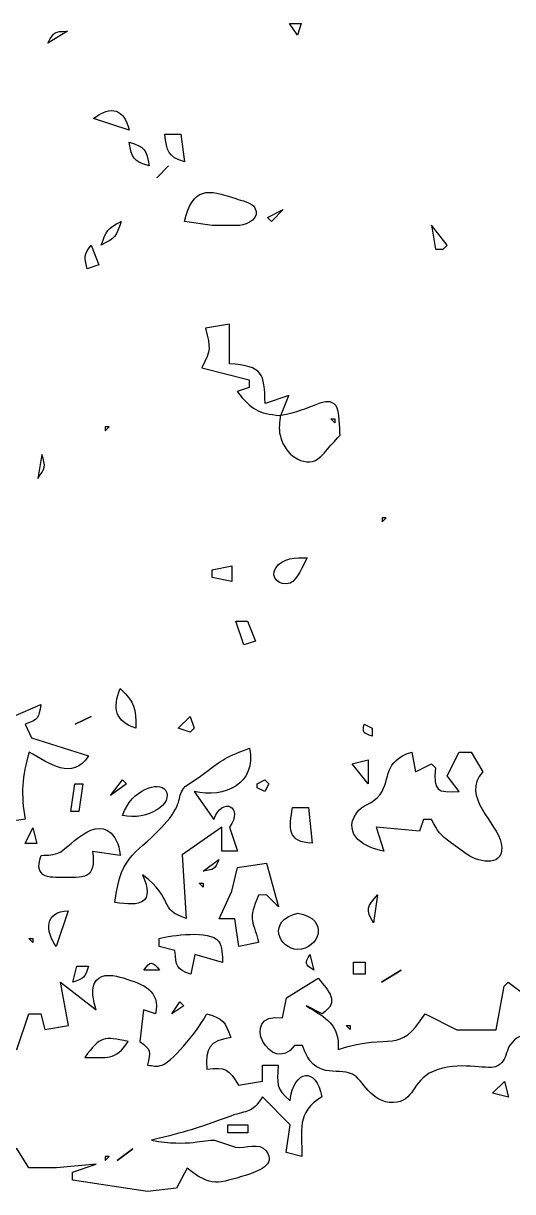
# Model space of a CAD drawing. Header units: centimetres. Extents: x -10.8 to 7.5, y -7.5 to 7.5.
# Drawn here: x 5.375 to 6.235, y -0.565 to 1.488 of the extents above; entities that cross this region are included whole.
import ezdxf

# ---------------------------------------------------------------- set-up
doc = ezdxf.new("R2010")
doc.units = ezdxf.units.CM
doc.header["$MEASUREMENT"] = 0
doc.layers.add('Layer 1', color=7, linetype='Continuous')

msp = doc.modelspace()

# ---------------------------------------------------------------- linework, layer by layer
at = {"layer": 'Layer 1'}
for points, knots in [([(5.84256, 1.48818), (5.84256, 1.48818), (5.85648, 1.4673), (5.85648, 1.4673), (5.85648, 1.4673), (5.85648, 1.4673), (5.86344, 1.48818), (5.86344, 1.48818), (5.86344, 1.48818), (5.86344, 1.48818), (5.84256, 1.48818), (5.84256, 1.48818)], [0, 0, 0, 0, 0.25, 0.25, 0.25, 0.25, 0.5, 0.5, 0.5, 0.5, 1, 1, 1, 1]), ([(5.41753, 1.45338), (5.41753, 1.45338), (5.45233, 1.47426), (5.45233, 1.47426), (5.45233, 1.47426), (5.4286, 1.47405), (5.4295, 1.47391), (5.41753, 1.45338)], [0, 0, 0, 0, 0.3333333, 0.3333333, 0.3333333, 0.3333333, 1, 1, 1, 1]), ([(5.498, 1.32115), (5.498, 1.32115), (5.56064, 1.30027), (5.56064, 1.30027), (5.56064, 1.30027), (5.55173, 1.33896), (5.52925, 1.34411), (5.498, 1.32115)], [0, 0, 0, 0, 0.3333333, 0.3333333, 0.3333333, 0.3333333, 1, 1, 1, 1]), ([(5.56099, 1.27939), (5.56579, 1.25058), (5.56767, 1.24661), (5.59579, 1.23763), (5.59579, 1.23763), (5.59099, 1.26644), (5.58911, 1.27041), (5.56099, 1.27939)], [0, 0, 0, 0, 0.3333333, 0.3333333, 0.3333333, 0.3333333, 1, 1, 1, 1]), ([(5.62356, 1.29331), (5.62711, 1.26283), (5.62815, 1.25462), (5.65836, 1.24459), (5.65836, 1.24459), (5.65836, 1.24459), (5.6514, 1.29331), (5.6514, 1.29331), (5.6514, 1.29331), (5.6514, 1.29331), (5.62356, 1.29331), (5.62356, 1.29331)], [0, 0, 0, 0, 0.25, 0.25, 0.25, 0.25, 0.5, 0.5, 0.5, 0.5, 1, 1, 1, 1]), ([(5.60919, 1.21683), (5.60919, 1.21683), (5.63007, 1.23771), (5.63007, 1.23771), (5.63007, 1.23771), (5.63007, 1.23771), (5.60919, 1.21683), (5.60919, 1.21683)], [0, 0, 0, 0, 0.3333333, 0.3333333, 0.3333333, 0.3333333, 1, 1, 1, 1]), ([(5.70656, 1.1329), (5.70656, 1.1329), (5.75514, 1.1329), (5.75514, 1.1329), (5.75514, 1.1329), (5.7692, 1.13436), (5.79175, 1.14668), (5.78193, 1.16408), (5.78193, 1.16408), (5.77685, 1.1732), (5.75771, 1.17695), (5.74832, 1.18016), (5.74832, 1.18016), (5.69828, 1.19721), (5.67309, 1.20118), (5.65785, 1.14028), (5.65785, 1.14028), (5.65785, 1.14028), (5.70657, 1.1329), (5.70657, 1.1329), (5.70657, 1.1329), (5.70657, 1.1329), (5.70656, 1.1329), (5.70656, 1.1329)], [0, 0, 0, 0, 0.1428571, 0.1428571, 0.1428571, 0.1428571, 0.2857143, 0.2857143, 0.2857143, 0.2857143, 0.4285714, 0.4285714, 0.4285714, 0.4285714, 0.5714286, 0.5714286, 0.5714286, 0.5714286, 0.7142857, 0.7142857, 0.7142857, 0.7142857, 1, 1, 1, 1]), ([(5.80396, 1.14724), (5.80396, 1.14724), (5.81092, 1.14028), (5.81092, 1.14028), (5.81092, 1.14028), (5.81092, 1.14028), (5.8318, 1.16116), (5.8318, 1.16116), (5.8318, 1.16116), (5.8318, 1.16116), (5.80396, 1.14724), (5.80396, 1.14724)], [0, 0, 0, 0, 0.25, 0.25, 0.25, 0.25, 0.5, 0.5, 0.5, 0.5, 1, 1, 1, 1]), ([(5.51168, 1.09852), (5.53673, 1.11139), (5.53833, 1.11334), (5.54648, 1.14028), (5.54648, 1.14028), (5.52205, 1.12727), (5.52087, 1.12455), (5.51168, 1.09852)], [0, 0, 0, 0, 0.3333333, 0.3333333, 0.3333333, 0.3333333, 1, 1, 1, 1]), ([(6.12006, 1.09856), (6.12006, 1.09856), (6.1131, 1.0916), (6.1131, 1.0916), (6.1131, 1.0916), (6.1131, 1.0916), (6.09918, 1.0916), (6.09918, 1.0916), (6.09918, 1.0916), (6.09918, 1.0916), (6.09222, 1.13336), (6.09222, 1.13336), (6.09222, 1.13336), (6.09222, 1.13336), (6.12006, 1.09856), (6.12006, 1.09856)], [0, 0, 0, 0, 0.2, 0.2, 0.2, 0.2, 0.4, 0.4, 0.4, 0.4, 0.6, 0.6, 0.6, 0.6, 1, 1, 1, 1]), ([(5.48682, 1.0568), (5.48682, 1.0568), (5.5077, 1.06376), (5.5077, 1.06376), (5.5077, 1.06376), (5.5077, 1.06376), (5.49378, 1.09856), (5.49378, 1.09856), (5.49378, 1.09856), (5.48042, 1.07942), (5.48195, 1.07949), (5.48682, 1.0568)], [0, 0, 0, 0, 0.25, 0.25, 0.25, 0.25, 0.5, 0.5, 0.5, 0.5, 1, 1, 1, 1]), ([(5.73701, 0.95937), (5.73701, 0.95937), (5.73701, 0.88978), (5.73701, 0.88978), (5.73701, 0.88978), (5.79609, 0.8863), (5.79874, 0.87287), (5.79964, 0.82019), (5.79964, 0.82019), (5.79964, 0.82019), (5.8414, 0.83411), (5.8414, 0.83411), (5.8414, 0.83411), (5.8414, 0.83411), (5.82748, 0.79931), (5.82748, 0.79931), (5.82748, 0.79931), (5.88197, 0.80717), (5.90821, 0.8371), (5.92449, 0.81594), (5.92449, 0.81594), (5.93075, 0.8078), (5.93048, 0.77655), (5.93187, 0.76451), (5.93187, 0.76451), (5.92018, 0.75351), (5.8986, 0.72421), (5.88823, 0.72011), (5.88823, 0.72011), (5.85984, 0.70884), (5.83047, 0.73827), (5.82636, 0.76451), (5.82636, 0.76451), (5.82302, 0.77606), (5.8258, 0.78789), (5.82636, 0.79931), (5.82636, 0.79931), (5.78746, 0.80216), (5.77583, 0.80954), (5.75092, 0.84107), (5.75092, 0.84107), (5.75092, 0.84107), (5.7718, 0.84803), (5.7718, 0.84803), (5.7718, 0.84803), (5.7718, 0.84803), (5.7718, 0.86195), (5.7718, 0.86195), (5.7718, 0.86195), (5.7718, 0.86195), (5.68829, 0.88283), (5.68829, 0.88283), (5.68829, 0.88283), (5.7052, 0.91679), (5.70346, 0.9161), (5.69525, 0.95242), (5.69525, 0.95242), (5.69525, 0.95242), (5.73701, 0.95938), (5.73701, 0.95938), (5.73701, 0.95938), (5.73701, 0.95938), (5.73701, 0.95937), (5.73701, 0.95937)], [0, 0, 0, 0, 0.0588235, 0.0588235, 0.0588235, 0.0588235, 0.1176471, 0.1176471, 0.1176471, 0.1176471, 0.1764706, 0.1764706, 0.1764706, 0.1764706, 0.2352941, 0.2352941, 0.2352941, 0.2352941, 0.2941176, 0.2941176, 0.2941176, 0.2941176, 0.3529412, 0.3529412, 0.3529412, 0.3529412, 0.4117647, 0.4117647, 0.4117647, 0.4117647, 0.4705882, 0.4705882, 0.4705882, 0.4705882, 0.5294118, 0.5294118, 0.5294118, 0.5294118, 0.5882353, 0.5882353, 0.5882353, 0.5882353, 0.6470588, 0.6470588, 0.6470588, 0.6470588, 0.7058824, 0.7058824, 0.7058824, 0.7058824, 0.7647059, 0.7647059, 0.7647059, 0.7647059, 0.8235294, 0.8235294, 0.8235294, 0.8235294, 0.8823529, 0.8823529, 0.8823529, 0.8823529, 1, 1, 1, 1]), ([(5.9153, 0.79302), (5.9153, 0.79302), (5.92226, 0.78606), (5.92226, 0.78606), (5.92226, 0.78606), (5.92226, 0.78606), (5.92226, 0.79302), (5.92226, 0.79302), (5.92226, 0.79302), (5.92226, 0.79302), (5.9153, 0.79302), (5.9153, 0.79302)], [0, 0, 0, 0, 0.25, 0.25, 0.25, 0.25, 0.5, 0.5, 0.5, 0.5, 1, 1, 1, 1]), ([(5.52551, 0.7791), (5.52551, 0.7791), (5.51855, 0.77214), (5.51855, 0.77214), (5.51855, 0.77214), (5.51855, 0.77214), (5.51855, 0.7791), (5.51855, 0.7791), (5.51855, 0.7791), (5.51855, 0.7791), (5.52551, 0.7791), (5.52551, 0.7791)], [0, 0, 0, 0, 0.25, 0.25, 0.25, 0.25, 0.5, 0.5, 0.5, 0.5, 1, 1, 1, 1]), ([(5.40013, 0.68862), (5.40013, 0.68862), (5.40709, 0.73038), (5.40709, 0.73038), (5.40709, 0.73038), (5.41461, 0.70929), (5.41321, 0.70644), (5.40013, 0.68862)], [0, 0, 0, 0, 0.3333333, 0.3333333, 0.3333333, 0.3333333, 1, 1, 1, 1]), ([(6.01261, 0.61903), (6.01261, 0.61903), (6.00565, 0.61207), (6.00565, 0.61207), (6.00565, 0.61207), (6.00565, 0.61207), (6.00565, 0.61903), (6.00565, 0.61903), (6.00565, 0.61903), (6.00565, 0.61903), (6.01261, 0.61903), (6.01261, 0.61903)], [0, 0, 0, 0, 0.25, 0.25, 0.25, 0.25, 0.5, 0.5, 0.5, 0.5, 1, 1, 1, 1]), ([(5.70644, 0.52802), (5.70644, 0.52802), (5.70644, 0.5141), (5.70644, 0.5141), (5.70644, 0.5141), (5.70644, 0.5141), (5.74124, 0.50714), (5.74124, 0.50714), (5.74124, 0.50714), (5.74124, 0.50714), (5.74124, 0.53498), (5.74124, 0.53498), (5.74124, 0.53498), (5.74124, 0.53498), (5.70644, 0.52802), (5.70644, 0.52802)], [0, 0, 0, 0, 0.2, 0.2, 0.2, 0.2, 0.4, 0.4, 0.4, 0.4, 0.6, 0.6, 0.6, 0.6, 1, 1, 1, 1]), ([(5.81841, 0.53129), (5.80769, 0.51438), (5.82572, 0.49789), (5.84367, 0.50471), (5.84367, 0.50471), (5.85668, 0.50972), (5.86622, 0.53624), (5.87353, 0.5489), (5.87353, 0.5489), (5.85564, 0.55008), (5.82948, 0.54883), (5.81841, 0.53129)], [0, 0, 0, 0, 0.25, 0.25, 0.25, 0.25, 0.5, 0.5, 0.5, 0.5, 1, 1, 1, 1]), ([(5.74822, 0.43755), (5.74822, 0.43755), (5.76214, 0.39579), (5.76214, 0.39579), (5.76214, 0.39579), (5.76214, 0.39579), (5.78302, 0.40275), (5.78302, 0.40275), (5.78302, 0.40275), (5.78302, 0.40275), (5.7691, 0.43755), (5.7691, 0.43755), (5.7691, 0.43755), (5.7691, 0.43755), (5.74822, 0.43755), (5.74822, 0.43755)], [0, 0, 0, 0, 0.2, 0.2, 0.2, 0.2, 0.4, 0.4, 0.4, 0.4, 0.6, 0.6, 0.6, 0.6, 1, 1, 1, 1]), ([(5.14817, 0.36084), (5.13933, 0.34198), (5.10704, 0.3021), (5.11156, 0.28644), (5.11156, 0.28644), (5.11664, 0.26911), (5.1387, 0.27238), (5.1522, 0.27071), (5.1522, 0.27071), (5.1522, 0.27071), (5.18943, 0.26312), (5.18943, 0.26312), (5.18943, 0.26312), (5.23, 0.25908), (5.2355, 0.26382), (5.22471, 0.21468), (5.22471, 0.21468), (5.29577, 0.17097), (5.2586, 0.14237), (5.28039, 0.08245), (5.28039, 0.08245), (5.28039, 0.08245), (5.30823, 0.10333), (5.30823, 0.10333), (5.30823, 0.10333), (5.33732, 0.09108), (5.3456, 0.0837), (5.37782, 0.08941), (5.37782, 0.08941), (5.37023, 0.13235), (5.37232, 0.16569), (5.38478, 0.20772), (5.38478, 0.20772), (5.42097, 0.18733), (5.46078, 0.15692), (5.48917, 0.20076), (5.48917, 0.20076), (5.48917, 0.20076), (5.38888, 0.23277), (5.38888, 0.23277), (5.38888, 0.23277), (5.38888, 0.23277), (5.37781, 0.25643), (5.37781, 0.25643), (5.37781, 0.25643), (5.40161, 0.26478), (5.40133, 0.26659), (5.40565, 0.29123), (5.40565, 0.29123), (5.40565, 0.29123), (5.35694, 0.27035), (5.35694, 0.27035), (5.35694, 0.27035), (5.34246, 0.30452), (5.33509, 0.30257), (5.30126, 0.31211), (5.30126, 0.31211), (5.30126, 0.31211), (5.30822, 0.33995), (5.30822, 0.33995), (5.30822, 0.33995), (5.27746, 0.34642), (5.27196, 0.34315), (5.26646, 0.31211), (5.26646, 0.31211), (5.26646, 0.31211), (5.23864, 0.31212), (5.23864, 0.31212), (5.23864, 0.31212), (5.22632, 0.37608), (5.1989, 0.35409), (5.14817, 0.36084)], [0, 0, 0, 0, 0.0526316, 0.0526316, 0.0526316, 0.0526316, 0.1052632, 0.1052632, 0.1052632, 0.1052632, 0.1578947, 0.1578947, 0.1578947, 0.1578947, 0.2105263, 0.2105263, 0.2105263, 0.2105263, 0.2631579, 0.2631579, 0.2631579, 0.2631579, 0.3157895, 0.3157895, 0.3157895, 0.3157895, 0.3684211, 0.3684211, 0.3684211, 0.3684211, 0.4210526, 0.4210526, 0.4210526, 0.4210526, 0.4736842, 0.4736842, 0.4736842, 0.4736842, 0.5263158, 0.5263158, 0.5263158, 0.5263158, 0.5789474, 0.5789474, 0.5789474, 0.5789474, 0.6315789, 0.6315789, 0.6315789, 0.6315789, 0.6842105, 0.6842105, 0.6842105, 0.6842105, 0.7368421, 0.7368421, 0.7368421, 0.7368421, 0.7894737, 0.7894737, 0.7894737, 0.7894737, 0.8421053, 0.8421053, 0.8421053, 0.8421053, 0.8947368, 0.8947368, 0.8947368, 0.8947368, 1, 1, 1, 1]), ([(5.57262, 0.24948), (5.57172, 0.28504), (5.57199, 0.2943), (5.54478, 0.31907), (5.54478, 0.31907), (5.53128, 0.28497), (5.53587, 0.26124), (5.57262, 0.24948)], [0, 0, 0, 0, 0.3333333, 0.3333333, 0.3333333, 0.3333333, 1, 1, 1, 1]), ([(5.46605, 0.25639), (5.46605, 0.25639), (5.49389, 0.27031), (5.49389, 0.27031), (5.49389, 0.27031), (5.49389, 0.27031), (5.46605, 0.25639), (5.46605, 0.25639)], [0, 0, 0, 0, 0.3333333, 0.3333333, 0.3333333, 0.3333333, 1, 1, 1, 1]), ([(5.64699, 0.24943), (5.64699, 0.24943), (5.66787, 0.24247), (5.66787, 0.24247), (5.66787, 0.24247), (5.66787, 0.24247), (5.67483, 0.24943), (5.67483, 0.24943), (5.67483, 0.24943), (5.67483, 0.24943), (5.66787, 0.27031), (5.66787, 0.27031), (5.66787, 0.27031), (5.66787, 0.27031), (5.64699, 0.24943), (5.64699, 0.24943)], [0, 0, 0, 0, 0.2, 0.2, 0.2, 0.2, 0.4, 0.4, 0.4, 0.4, 0.6, 0.6, 0.6, 0.6, 1, 1, 1, 1]), ([(5.988, 0.23552), (5.988, 0.23552), (5.988, 0.24944), (5.988, 0.24944), (5.988, 0.24944), (5.988, 0.24944), (5.97408, 0.2564), (5.97408, 0.2564), (5.97408, 0.2564), (5.97046, 0.24018), (5.97324, 0.2413), (5.988, 0.23552)], [0, 0, 0, 0, 0.25, 0.25, 0.25, 0.25, 0.5, 0.5, 0.5, 0.5, 1, 1, 1, 1]), ([(5.68624, 0.16523), (5.68624, 0.16523), (5.6591, 0.147), (5.6591, 0.147), (5.6591, 0.147), (5.64309, 0.12932), (5.6568, 0.12028), (5.62688, 0.08541), (5.62688, 0.08541), (5.57468, 0.02451), (5.54733, 0.0353), (5.53564, -0.05678), (5.53564, -0.05678), (5.57997, -0.0636), (5.60656, -0.05929), (5.58436, -0.00806), (5.58436, -0.00806), (5.64205, -0.0519), (5.61067, -0.06861), (5.66091, -0.08461), (5.66091, -0.08461), (5.66091, -0.08461), (5.65395, 0.02674), (5.65395, 0.02674), (5.65395, 0.02674), (5.65395, 0.02674), (5.72354, 0.07546), (5.72354, 0.07546), (5.72354, 0.07546), (5.72354, 0.07546), (5.72354, 0.0337), (5.72354, 0.0337), (5.72354, 0.0337), (5.72354, 0.0337), (5.75138, 0.03369), (5.75138, 0.03369), (5.75138, 0.03369), (5.75138, 0.03369), (5.73746, 0.07545), (5.73746, 0.07545), (5.73746, 0.07545), (5.763, 0.11199), (5.72438, 0.13008), (5.70962, 0.08937), (5.70962, 0.08937), (5.70962, 0.08937), (5.67482, 0.13809), (5.67482, 0.13809), (5.67482, 0.13809), (5.72876, 0.12619), (5.78541, 0.1518), (5.77225, 0.21464), (5.77225, 0.21464), (5.72103, 0.19453), (5.72715, 0.19495), (5.68623, 0.16523), (5.68623, 0.16523), (5.68623, 0.16523), (5.68624, 0.16523), (5.68624, 0.16523)], [0, 0, 0, 0, 0.0625, 0.0625, 0.0625, 0.0625, 0.125, 0.125, 0.125, 0.125, 0.1875, 0.1875, 0.1875, 0.1875, 0.25, 0.25, 0.25, 0.25, 0.3125, 0.3125, 0.3125, 0.3125, 0.375, 0.375, 0.375, 0.375, 0.4375, 0.4375, 0.4375, 0.4375, 0.5, 0.5, 0.5, 0.5, 0.5625, 0.5625, 0.5625, 0.5625, 0.625, 0.625, 0.625, 0.625, 0.6875, 0.6875, 0.6875, 0.6875, 0.75, 0.75, 0.75, 0.75, 0.8125, 0.8125, 0.8125, 0.8125, 0.875, 0.875, 0.875, 0.875, 1, 1, 1, 1]), ([(6.00202, 0.13322), (5.9897, 0.11561), (5.97063, 0.11603), (5.96026, 0.1003), (5.96026, 0.1003), (5.93486, 0.06181), (5.9771, 0.03815), (6.00884, 0.0337), (6.00884, 0.0337), (6.00884, 0.0337), (5.99492, 0.07546), (5.99492, 0.07546), (5.99492, 0.07546), (5.99492, 0.07546), (6.07147, 0.0685), (6.07147, 0.0685), (6.07147, 0.0685), (6.07147, 0.0685), (6.07843, 0.08938), (6.07843, 0.08938), (6.07843, 0.08938), (6.07843, 0.08938), (6.09235, 0.08937), (6.09235, 0.08937), (6.09235, 0.08937), (6.10369, 0.06661), (6.10696, 0.06341), (6.12729, 0.04761), (6.12729, 0.04761), (6.12729, 0.04761), (6.15499, 0.02764), (6.15499, 0.02764), (6.15499, 0.02764), (6.17872, 0.01268), (6.2225, 0.00502), (6.21505, 0.04713), (6.21505, 0.04713), (6.20872, 0.08283), (6.14232, 0.1303), (6.18283, 0.17289), (6.18283, 0.17289), (6.18283, 0.17289), (6.16195, 0.20769), (6.16195, 0.20769), (6.16195, 0.20769), (6.16195, 0.20769), (6.14107, 0.20768), (6.14107, 0.20768), (6.14107, 0.20768), (6.14107, 0.20768), (6.12019, 0.16592), (6.12019, 0.16592), (6.12019, 0.16592), (6.12019, 0.16592), (6.14107, 0.13808), (6.14107, 0.13808), (6.14107, 0.13808), (6.10161, 0.13606), (6.09528, 0.13947), (6.09931, 0.17984), (6.09931, 0.17984), (6.09931, 0.17984), (6.09235, 0.1868), (6.09235, 0.1868), (6.09235, 0.1868), (6.09235, 0.1868), (6.06451, 0.17288), (6.06451, 0.17288), (6.06451, 0.17288), (6.06451, 0.17288), (6.05755, 0.20768), (6.05755, 0.20768), (6.05755, 0.20768), (6.00605, 0.19105), (6.02213, 0.16196), (6.00201, 0.13321), (6.00201, 0.13321), (6.00201, 0.13321), (6.00202, 0.13322), (6.00202, 0.13322)], [0, 0, 0, 0, 0.047619, 0.047619, 0.047619, 0.047619, 0.0952381, 0.0952381, 0.0952381, 0.0952381, 0.1428571, 0.1428571, 0.1428571, 0.1428571, 0.1904762, 0.1904762, 0.1904762, 0.1904762, 0.2380952, 0.2380952, 0.2380952, 0.2380952, 0.2857143, 0.2857143, 0.2857143, 0.2857143, 0.3333333, 0.3333333, 0.3333333, 0.3333333, 0.3809524, 0.3809524, 0.3809524, 0.3809524, 0.4285714, 0.4285714, 0.4285714, 0.4285714, 0.4761905, 0.4761905, 0.4761905, 0.4761905, 0.5238095, 0.5238095, 0.5238095, 0.5238095, 0.5714286, 0.5714286, 0.5714286, 0.5714286, 0.6190476, 0.6190476, 0.6190476, 0.6190476, 0.6666667, 0.6666667, 0.6666667, 0.6666667, 0.7142857, 0.7142857, 0.7142857, 0.7142857, 0.7619048, 0.7619048, 0.7619048, 0.7619048, 0.8095238, 0.8095238, 0.8095238, 0.8095238, 0.8571429, 0.8571429, 0.8571429, 0.8571429, 0.9047619, 0.9047619, 0.9047619, 0.9047619, 1, 1, 1, 1]), ([(5.95289, 0.1868), (5.95289, 0.1868), (5.98073, 0.152), (5.98073, 0.152), (5.98073, 0.152), (5.98073, 0.152), (5.98073, 0.19376), (5.98073, 0.19376), (5.98073, 0.19376), (5.98073, 0.19376), (5.95289, 0.1868), (5.95289, 0.1868)], [0, 0, 0, 0, 0.25, 0.25, 0.25, 0.25, 0.5, 0.5, 0.5, 0.5, 1, 1, 1, 1]), ([(5.46532, 0.15201), (5.46532, 0.15201), (5.45836, 0.10329), (5.45836, 0.10329), (5.45836, 0.10329), (5.45836, 0.10329), (5.47228, 0.10329), (5.47228, 0.10329), (5.47228, 0.10329), (5.47228, 0.10329), (5.47924, 0.15201), (5.47924, 0.15201), (5.47924, 0.15201), (5.47924, 0.15201), (5.46532, 0.15201), (5.46532, 0.15201)], [0, 0, 0, 0, 0.2, 0.2, 0.2, 0.2, 0.4, 0.4, 0.4, 0.4, 0.6, 0.6, 0.6, 0.6, 1, 1, 1, 1]), ([(5.52809, 0.13113), (5.52809, 0.13113), (5.55593, 0.15201), (5.55593, 0.15201), (5.55593, 0.15201), (5.55593, 0.15201), (5.54897, 0.15897), (5.54897, 0.15897), (5.54897, 0.15897), (5.54897, 0.15897), (5.52809, 0.13113), (5.52809, 0.13113)], [0, 0, 0, 0, 0.25, 0.25, 0.25, 0.25, 0.5, 0.5, 0.5, 0.5, 1, 1, 1, 1]), ([(5.62448, 0.14059), (5.61286, 0.15722), (5.56553, 0.14268), (5.54883, 0.09633), (5.54883, 0.09633), (5.59309, 0.08603), (5.64063, 0.11756), (5.62448, 0.14059)], [0, 0, 0, 0, 0.3333333, 0.3333333, 0.3333333, 0.3333333, 1, 1, 1, 1]), ([(5.78558, 0.15201), (5.78558, 0.15201), (5.78558, 0.14505), (5.78558, 0.14505), (5.78558, 0.14505), (5.78558, 0.14505), (5.7995, 0.13809), (5.7995, 0.13809), (5.7995, 0.13809), (5.7995, 0.13809), (5.80646, 0.15201), (5.80646, 0.15201), (5.80646, 0.15201), (5.80646, 0.15201), (5.7995, 0.15897), (5.7995, 0.15897), (5.7995, 0.15897), (5.7995, 0.15897), (5.78558, 0.15201), (5.78558, 0.15201)], [0, 0, 0, 0, 0.1666667, 0.1666667, 0.1666667, 0.1666667, 0.3333333, 0.3333333, 0.3333333, 0.3333333, 0.5, 0.5, 0.5, 0.5, 0.6666667, 0.6666667, 0.6666667, 0.6666667, 1, 1, 1, 1]), ([(5.54069, 0.04649), (5.51376, 0.11135), (5.45544, 0.0403), (5.44034, 0.03236), (5.44034, 0.03236), (5.42712, 0.02547), (5.4196, 0.02651), (5.40582, 0.02603), (5.40582, 0.02603), (5.40352, 0.01601), (5.39893, 0.00529), (5.40582, -0.00431), (5.40582, -0.00431), (5.41334, -0.01419), (5.42969, -0.01224), (5.44041, -0.01259), (5.44041, -0.01259), (5.48022, -0.0137), (5.50423, -0.01565), (5.49609, 0.03299), (5.49609, 0.03299), (5.49609, 0.03299), (5.5448, 0.02603), (5.5448, 0.02603), (5.5448, 0.02603), (5.54355, 0.03348), (5.5439, 0.0389), (5.54069, 0.04649)], [0, 0, 0, 0, 0.125, 0.125, 0.125, 0.125, 0.25, 0.25, 0.25, 0.25, 0.375, 0.375, 0.375, 0.375, 0.5, 0.5, 0.5, 0.5, 0.625, 0.625, 0.625, 0.625, 0.75, 0.75, 0.75, 0.75, 1, 1, 1, 1]), ([(5.84799, 0.11025), (5.84221, 0.07545), (5.83811, 0.04803), (5.88279, 0.04762), (5.88279, 0.04762), (5.88279, 0.04762), (5.87583, 0.11025), (5.87583, 0.11025), (5.87583, 0.11025), (5.87583, 0.11025), (5.84799, 0.11025), (5.84799, 0.11025)], [0, 0, 0, 0, 0.25, 0.25, 0.25, 0.25, 0.5, 0.5, 0.5, 0.5, 1, 1, 1, 1]), ([(5.37776, 0.04691), (5.37776, 0.04691), (5.39864, 0.04691), (5.39864, 0.04691), (5.39864, 0.04691), (5.39864, 0.04691), (5.39168, 0.07475), (5.39168, 0.07475), (5.39168, 0.07475), (5.39168, 0.07475), (5.37776, 0.04691), (5.37776, 0.04691)], [0, 0, 0, 0, 0.25, 0.25, 0.25, 0.25, 0.5, 0.5, 0.5, 0.5, 1, 1, 1, 1]), ([(5.69089, -0.00181), (5.71086, 0.00202), (5.71086, 0.00021), (5.71873, 0.01907), (5.71873, 0.01907), (5.71873, 0.01907), (5.69089, -0.00181), (5.69089, -0.00181)], [0, 0, 0, 0, 0.3333333, 0.3333333, 0.3333333, 0.3333333, 1, 1, 1, 1]), ([(5.75104, 0.00501), (5.75104, 0.00501), (5.74144, -0.03661), (5.74144, -0.03661), (5.74144, -0.03661), (5.74144, -0.03661), (5.71875, -0.08533), (5.71875, -0.08533), (5.71875, -0.08533), (5.71875, -0.08533), (5.74658, -0.08532), (5.74658, -0.08532), (5.74658, -0.08532), (5.74658, -0.08532), (5.75354, -0.13404), (5.75354, -0.13404), (5.75354, -0.13404), (5.75354, -0.13404), (5.78834, -0.12708), (5.78834, -0.12708), (5.78834, -0.12708), (5.77735, -0.08247), (5.7692, -0.08894), (5.78834, -0.04357), (5.78834, -0.04357), (5.78834, -0.04357), (5.80226, -0.04356), (5.80226, -0.04356), (5.80226, -0.04356), (5.80226, -0.04356), (5.82314, -0.06444), (5.82314, -0.06444), (5.82314, -0.06444), (5.82314, -0.06444), (5.80226, 0.01211), (5.80226, 0.01211), (5.80226, 0.01211), (5.80226, 0.01211), (5.75104, 0.00501), (5.75104, 0.00501)], [0, 0, 0, 0, 0.0909091, 0.0909091, 0.0909091, 0.0909091, 0.1818182, 0.1818182, 0.1818182, 0.1818182, 0.2727273, 0.2727273, 0.2727273, 0.2727273, 0.3636364, 0.3636364, 0.3636364, 0.3636364, 0.4545455, 0.4545455, 0.4545455, 0.4545455, 0.5454545, 0.5454545, 0.5454545, 0.5454545, 0.6363636, 0.6363636, 0.6363636, 0.6363636, 0.7272727, 0.7272727, 0.7272727, 0.7272727, 0.8181818, 0.8181818, 0.8181818, 0.8181818, 1, 1, 1, 1]), ([(5.68393, -0.02269), (5.68393, -0.02269), (5.69089, -0.02965), (5.69089, -0.02965), (5.69089, -0.02965), (5.69089, -0.02965), (5.69089, -0.02269), (5.69089, -0.02269), (5.69089, -0.02269), (5.69089, -0.02269), (5.68393, -0.02269), (5.68393, -0.02269)], [0, 0, 0, 0, 0.25, 0.25, 0.25, 0.25, 0.5, 0.5, 0.5, 0.5, 1, 1, 1, 1]), ([(5.99057, -0.09228), (5.99057, -0.09228), (5.99753, -0.04356), (5.99753, -0.04356), (5.99753, -0.04356), (5.97978, -0.06305), (5.97547, -0.06938), (5.99057, -0.09228)], [0, 0, 0, 0, 0.3333333, 0.3333333, 0.3333333, 0.3333333, 1, 1, 1, 1]), ([(5.43271, -0.1342), (5.43271, -0.1342), (5.45359, -0.07157), (5.45359, -0.07157), (5.45359, -0.07157), (5.41218, -0.07199), (5.41274, -0.10699), (5.43271, -0.1342)], [0, 0, 0, 0, 0.3333333, 0.3333333, 0.3333333, 0.3333333, 1, 1, 1, 1]), ([(5.85722, -0.13914), (5.89438, -0.13914), (5.91533, -0.08541), (5.85722, -0.07553), (5.85722, -0.07553), (5.80231, -0.08785), (5.82382, -0.13914), (5.85722, -0.13914)], [0, 0, 0, 0, 0.3333333, 0.3333333, 0.3333333, 0.3333333, 1, 1, 1, 1]), ([(5.02662, -0.15466), (5.01799, -0.16211), (5.01883, -0.16642), (5.01555, -0.17575), (5.01555, -0.17575), (4.97894, -0.18132), (4.94568, -0.2038), (4.92181, -0.23205), (4.92181, -0.23205), (4.90928, -0.24687), (4.89822, -0.2706), (4.88186, -0.28), (4.88186, -0.28), (4.84323, -0.30227), (4.7799, -0.24298), (4.74865, -0.30192), (4.74865, -0.30192), (4.74865, -0.30192), (4.73717, -0.33581), (4.73717, -0.33581), (4.73717, -0.33581), (4.69945, -0.32788), (4.69576, -0.33247), (4.67453, -0.36365), (4.67453, -0.36365), (4.67453, -0.36365), (4.67453, -0.30102), (4.67453, -0.30102), (4.67453, -0.30102), (4.67453, -0.30102), (4.57014, -0.34278), (4.57014, -0.34278), (4.57014, -0.34278), (4.57014, -0.34278), (4.5771, -0.3915), (4.5771, -0.3915), (4.5771, -0.3915), (4.5771, -0.3915), (4.52142, -0.37062), (4.52142, -0.37062), (4.52142, -0.37062), (4.52991, -0.40291), (4.57793, -0.49324), (4.60674, -0.508), (4.60674, -0.508), (4.64056, -0.52526), (4.68914, -0.49304), (4.70932, -0.46805), (4.70932, -0.46805), (4.75052, -0.50389), (4.82533, -0.48503), (4.87634, -0.48893), (4.87634, -0.48893), (4.87634, -0.48893), (4.8817, -0.44557), (4.8817, -0.44557), (4.8817, -0.44557), (4.8817, -0.44557), (4.92506, -0.43993), (4.92506, -0.43993), (4.92506, -0.43993), (4.92506, -0.43993), (5.02249, -0.44717), (5.02249, -0.44717), (5.02249, -0.44717), (5.0165, -0.49317), (5.04518, -0.48385), (5.07817, -0.4851), (5.07817, -0.4851), (5.07817, -0.4851), (5.11993, -0.48893), (5.11993, -0.48893), (5.11993, -0.48893), (5.11993, -0.48893), (5.09209, -0.44021), (5.09209, -0.44021), (5.09209, -0.44021), (5.09209, -0.44021), (5.04337, -0.45413), (5.04337, -0.45413), (5.04337, -0.45413), (5.06467, -0.41634), (5.07956, -0.43242), (5.11178, -0.41537), (5.11178, -0.41537), (5.13029, -0.40563), (5.15973, -0.37264), (5.1756, -0.3567), (5.1756, -0.3567), (5.1756, -0.3567), (5.18952, -0.49588), (5.18952, -0.49588), (5.18952, -0.49588), (5.20038, -0.49115), (5.2271, -0.47591), (5.23677, -0.47619), (5.23677, -0.47619), (5.2518, -0.47668), (5.2589, -0.49303), (5.27449, -0.50166), (5.27449, -0.50166), (5.30574, -0.51906), (5.33692, -0.50771), (5.3635, -0.48892), (5.3635, -0.48892), (5.3635, -0.48892), (5.38438, -0.5233), (5.38438, -0.5233), (5.38438, -0.5233), (5.38438, -0.5233), (5.43311, -0.5233), (5.43311, -0.5233), (5.43311, -0.5233), (5.43311, -0.5233), (5.5027, -0.51676), (5.5027, -0.51676), (5.5027, -0.51676), (5.5027, -0.51676), (5.46094, -0.53068), (5.46094, -0.53068), (5.46094, -0.53068), (5.46094, -0.53068), (5.46094, -0.5446), (5.46094, -0.5446), (5.46094, -0.5446), (5.46094, -0.5446), (5.59317, -0.56485), (5.59317, -0.56485), (5.59317, -0.56485), (5.59317, -0.56485), (5.64397, -0.55859), (5.64397, -0.55859), (5.64397, -0.55859), (5.64397, -0.55859), (5.66276, -0.52372), (5.66276, -0.52372), (5.66276, -0.52372), (5.70591, -0.55754), (5.7169, -0.55093), (5.76715, -0.53562), (5.76715, -0.53562), (5.78371, -0.53054), (5.82129, -0.51794), (5.80167, -0.49303), (5.80167, -0.49303), (5.789, -0.47688), (5.76611, -0.48976), (5.74746, -0.48642), (5.74746, -0.48642), (5.74746, -0.48642), (5.71085, -0.47459), (5.71085, -0.47459), (5.71085, -0.47459), (5.69248, -0.47229), (5.66652, -0.48656), (5.60013, -0.47459), (5.60013, -0.47459), (5.66478, -0.45789), (5.67487, -0.45615), (5.73931, -0.43207), (5.73931, -0.43207), (5.77063, -0.42038), (5.77508, -0.42943), (5.79498, -0.39846), (5.79498, -0.39846), (5.79498, -0.39846), (5.8437, -0.44718), (5.8437, -0.44718), (5.8437, -0.44718), (5.8437, -0.44718), (5.83674, -0.4959), (5.83674, -0.4959), (5.83674, -0.4959), (5.83674, -0.4959), (5.86458, -0.50286), (5.86458, -0.50286), (5.86458, -0.50286), (5.86423, -0.45825), (5.85498, -0.42533), (5.89938, -0.39847), (5.89938, -0.39847), (5.8904, -0.34481), (5.85038, -0.34927), (5.8437, -0.40543), (5.8437, -0.40543), (5.81781, -0.38198), (5.82129, -0.37606), (5.82282, -0.3428), (5.82282, -0.3428), (5.82282, -0.3428), (5.795, -0.34277), (5.795, -0.34277), (5.795, -0.34277), (5.795, -0.34277), (5.795, -0.37061), (5.795, -0.37061), (5.795, -0.37061), (5.795, -0.37061), (5.75324, -0.37757), (5.75324, -0.37757), (5.75324, -0.37757), (5.73605, -0.34938), (5.73055, -0.34549), (5.69757, -0.34973), (5.69757, -0.34973), (5.69465, -0.31208), (5.70154, -0.30039), (5.73933, -0.29405), (5.73933, -0.29405), (5.72938, -0.26579), (5.72638, -0.26127), (5.69757, -0.25229), (5.69757, -0.25229), (5.68685, -0.27359), (5.64078, -0.33386), (5.619, -0.34235), (5.619, -0.34235), (5.60807, -0.34604), (5.60355, -0.34374), (5.59318, -0.34235), (5.59318, -0.34235), (5.59826, -0.31876), (5.60014, -0.31521), (5.57926, -0.30101), (5.57926, -0.30101), (5.57926, -0.30101), (5.58622, -0.24533), (5.58622, -0.24533), (5.58622, -0.24533), (5.58622, -0.24533), (5.6071, -0.25229), (5.6071, -0.25229), (5.6071, -0.25229), (5.61573, -0.21137), (5.58615, -0.20044), (5.55024, -0.18931), (5.55024, -0.18931), (5.53604, -0.18493), (5.51363, -0.18033), (5.50278, -0.19383), (5.50278, -0.19383), (5.49158, -0.20803), (5.4984, -0.23002), (5.50278, -0.24533), (5.50278, -0.24533), (5.50278, -0.24533), (5.44008, -0.19661), (5.44008, -0.19661), (5.44008, -0.19661), (5.44008, -0.19661), (5.454, -0.27316), (5.454, -0.27316), (5.454, -0.27316), (5.454, -0.27316), (5.41224, -0.28012), (5.41224, -0.28012), (5.41224, -0.28012), (5.41224, -0.28012), (5.40528, -0.25228), (5.40528, -0.25228), (5.40528, -0.25228), (5.40528, -0.25228), (5.38439, -0.2523), (5.38439, -0.2523), (5.38439, -0.2523), (5.38439, -0.2523), (5.36351, -0.31493), (5.36351, -0.31493), (5.36351, -0.31493), (5.31104, -0.29941), (5.30742, -0.27672), (5.27304, -0.23838), (5.27304, -0.23838), (5.29622, -0.22864), (5.33073, -0.20101), (5.28654, -0.18758), (5.28654, -0.18758), (5.27074, -0.18278), (5.25279, -0.1912), (5.23824, -0.19663), (5.23824, -0.19663), (5.22676, -0.15773), (5.16885, -0.08291), (5.16169, -0.16879), (5.16169, -0.16879), (5.14248, -0.1493), (5.14304, -0.14708), (5.14081, -0.12007), (5.14081, -0.12007), (5.11694, -0.12167), (5.04387, -0.1397), (5.02661, -0.15466), (5.02661, -0.15466), (5.02661, -0.15466), (5.02662, -0.15466), (5.02662, -0.15466)], [0, 0, 0, 0, 0.0133333, 0.0133333, 0.0133333, 0.0133333, 0.0266667, 0.0266667, 0.0266667, 0.0266667, 0.04, 0.04, 0.04, 0.04, 0.0533333, 0.0533333, 0.0533333, 0.0533333, 0.0666667, 0.0666667, 0.0666667, 0.0666667, 0.08, 0.08, 0.08, 0.08, 0.0933333, 0.0933333, 0.0933333, 0.0933333, 0.1066667, 0.1066667, 0.1066667, 0.1066667, 0.12, 0.12, 0.12, 0.12, 0.1333333, 0.1333333, 0.1333333, 0.1333333, 0.1466667, 0.1466667, 0.1466667, 0.1466667, 0.16, 0.16, 0.16, 0.16, 0.1733333, 0.1733333, 0.1733333, 0.1733333, 0.1866667, 0.1866667, 0.1866667, 0.1866667, 0.2, 0.2, 0.2, 0.2, 0.2133333, 0.2133333, 0.2133333, 0.2133333, 0.2266667, 0.2266667, 0.2266667, 0.2266667, 0.24, 0.24, 0.24, 0.24, 0.2533333, 0.2533333, 0.2533333, 0.2533333, 0.2666667, 0.2666667, 0.2666667, 0.2666667, 0.28, 0.28, 0.28, 0.28, 0.2933333, 0.2933333, 0.2933333, 0.2933333, 0.3066667, 0.3066667, 0.3066667, 0.3066667, 0.32, 0.32, 0.32, 0.32, 0.3333333, 0.3333333, 0.3333333, 0.3333333, 0.3466667, 0.3466667, 0.3466667, 0.3466667, 0.36, 0.36, 0.36, 0.36, 0.3733333, 0.3733333, 0.3733333, 0.3733333, 0.3866667, 0.3866667, 0.3866667, 0.3866667, 0.4, 0.4, 0.4, 0.4, 0.4133333, 0.4133333, 0.4133333, 0.4133333, 0.4266667, 0.4266667, 0.4266667, 0.4266667, 0.44, 0.44, 0.44, 0.44, 0.4533333, 0.4533333, 0.4533333, 0.4533333, 0.4666667, 0.4666667, 0.4666667, 0.4666667, 0.48, 0.48, 0.48, 0.48, 0.4933333, 0.4933333, 0.4933333, 0.4933333, 0.5066667, 0.5066667, 0.5066667, 0.5066667, 0.52, 0.52, 0.52, 0.52, 0.5333333, 0.5333333, 0.5333333, 0.5333333, 0.5466667, 0.5466667, 0.5466667, 0.5466667, 0.56, 0.56, 0.56, 0.56, 0.5733333, 0.5733333, 0.5733333, 0.5733333, 0.5866667, 0.5866667, 0.5866667, 0.5866667, 0.6, 0.6, 0.6, 0.6, 0.6133333, 0.6133333, 0.6133333, 0.6133333, 0.6266667, 0.6266667, 0.6266667, 0.6266667, 0.64, 0.64, 0.64, 0.64, 0.6533333, 0.6533333, 0.6533333, 0.6533333, 0.6666667, 0.6666667, 0.6666667, 0.6666667, 0.68, 0.68, 0.68, 0.68, 0.6933333, 0.6933333, 0.6933333, 0.6933333, 0.7066667, 0.7066667, 0.7066667, 0.7066667, 0.72, 0.72, 0.72, 0.72, 0.7333333, 0.7333333, 0.7333333, 0.7333333, 0.7466667, 0.7466667, 0.7466667, 0.7466667, 0.76, 0.76, 0.76, 0.76, 0.7733333, 0.7733333, 0.7733333, 0.7733333, 0.7866667, 0.7866667, 0.7866667, 0.7866667, 0.8, 0.8, 0.8, 0.8, 0.8133333, 0.8133333, 0.8133333, 0.8133333, 0.8266667, 0.8266667, 0.8266667, 0.8266667, 0.84, 0.84, 0.84, 0.84, 0.8533333, 0.8533333, 0.8533333, 0.8533333, 0.8666667, 0.8666667, 0.8666667, 0.8666667, 0.88, 0.88, 0.88, 0.88, 0.8933333, 0.8933333, 0.8933333, 0.8933333, 0.9066667, 0.9066667, 0.9066667, 0.9066667, 0.92, 0.92, 0.92, 0.92, 0.9333333, 0.9333333, 0.9333333, 0.9333333, 0.9466667, 0.9466667, 0.9466667, 0.9466667, 0.96, 0.96, 0.96, 0.96, 0.9733333, 0.9733333, 0.9733333, 0.9733333, 1, 1, 1, 1]), ([(5.3844, -0.12007), (5.3844, -0.12007), (5.39136, -0.12703), (5.39136, -0.12703), (5.39136, -0.12703), (5.39136, -0.12703), (5.39136, -0.12007), (5.39136, -0.12007), (5.39136, -0.12007), (5.39136, -0.12007), (5.3844, -0.12007), (5.3844, -0.12007)], [0, 0, 0, 0, 0.25, 0.25, 0.25, 0.25, 0.5, 0.5, 0.5, 0.5, 1, 1, 1, 1]), ([(5.71771, -0.12446), (5.70212, -0.10477), (5.6351, -0.11416), (5.61346, -0.12028), (5.61346, -0.12028), (5.61346, -0.12028), (5.61346, -0.1342), (5.61346, -0.1342), (5.61346, -0.1342), (5.61346, -0.1342), (5.6413, -0.14116), (5.6413, -0.14116), (5.6413, -0.14116), (5.6436, -0.16837), (5.64249, -0.17359), (5.66914, -0.18292), (5.66914, -0.18292), (5.66914, -0.18292), (5.6761, -0.14812), (5.6761, -0.14812), (5.6761, -0.14812), (5.6761, -0.14812), (5.72482, -0.16204), (5.72482, -0.16204), (5.72482, -0.16204), (5.7244, -0.15028), (5.72545, -0.1342), (5.71772, -0.12446), (5.71772, -0.12446), (5.71772, -0.12446), (5.71771, -0.12446), (5.71771, -0.12446)], [0, 0, 0, 0, 0.1111111, 0.1111111, 0.1111111, 0.1111111, 0.2222222, 0.2222222, 0.2222222, 0.2222222, 0.3333333, 0.3333333, 0.3333333, 0.3333333, 0.4444444, 0.4444444, 0.4444444, 0.4444444, 0.5555556, 0.5555556, 0.5555556, 0.5555556, 0.6666667, 0.6666667, 0.6666667, 0.6666667, 0.7777778, 0.7777778, 0.7777778, 0.7777778, 1, 1, 1, 1]), ([(5.58634, -0.17575), (5.58634, -0.17575), (5.61418, -0.17575), (5.61418, -0.17575), (5.61418, -0.17575), (5.60207, -0.15953), (5.59845, -0.15926), (5.58634, -0.17575)], [0, 0, 0, 0, 0.3333333, 0.3333333, 0.3333333, 0.3333333, 1, 1, 1, 1]), ([(5.88548, -0.17575), (5.88548, -0.17575), (5.87852, -0.14791), (5.87852, -0.14791), (5.87852, -0.14791), (5.86885, -0.16475), (5.86975, -0.16468), (5.88548, -0.17575)], [0, 0, 0, 0, 0.3333333, 0.3333333, 0.3333333, 0.3333333, 1, 1, 1, 1]), ([(5.95514, -0.16183), (5.95514, -0.16183), (5.95514, -0.18271), (5.95514, -0.18271), (5.95514, -0.18271), (5.95514, -0.18271), (5.97602, -0.18271), (5.97602, -0.18271), (5.97602, -0.18271), (5.97602, -0.18271), (5.97602, -0.16183), (5.97602, -0.16183), (5.97602, -0.16183), (5.97602, -0.16183), (5.95514, -0.16183), (5.95514, -0.16183)], [0, 0, 0, 0, 0.2, 0.2, 0.2, 0.2, 0.4, 0.4, 0.4, 0.4, 0.6, 0.6, 0.6, 0.6, 1, 1, 1, 1]), ([(5.46851, -0.16879), (5.46851, -0.16879), (5.46155, -0.19663), (5.46155, -0.19663), (5.46155, -0.19663), (5.48292, -0.18918), (5.48194, -0.19016), (5.48939, -0.16879), (5.48939, -0.16879), (5.48939, -0.16879), (5.46851, -0.16879), (5.46851, -0.16879)], [0, 0, 0, 0, 0.25, 0.25, 0.25, 0.25, 0.5, 0.5, 0.5, 0.5, 1, 1, 1, 1]), ([(6.00442, -0.19663), (6.00442, -0.19663), (6.03922, -0.17575), (6.03922, -0.17575), (6.03922, -0.17575), (6.03922, -0.17575), (6.00442, -0.19663), (6.00442, -0.19663)], [0, 0, 0, 0, 0.3333333, 0.3333333, 0.3333333, 0.3333333, 1, 1, 1, 1]), ([(5.83752, -0.22446), (5.83752, -0.22446), (5.83056, -0.25926), (5.83056, -0.25926), (5.83056, -0.25926), (5.74927, -0.24896), (5.81205, -0.36428), (5.85144, -0.30798), (5.85144, -0.30798), (5.85144, -0.30798), (5.86536, -0.30798), (5.86536, -0.30798), (5.86536, -0.30798), (5.88763, -0.37117), (5.92403, -0.3448), (5.95375, -0.35871), (5.95375, -0.35871), (5.97157, -0.36699), (5.98535, -0.40958), (6.02529, -0.4084), (6.02529, -0.4084), (6.06294, -0.40736), (6.0571, -0.36998), (6.09516, -0.35363), (6.09516, -0.35363), (6.14005, -0.33435), (6.18918, -0.35106), (6.20477, -0.34528), (6.20477, -0.34528), (6.23177, -0.33526), (6.21528, -0.30853), (6.24896, -0.29148), (6.24896, -0.29148), (6.27944, -0.27603), (6.29009, -0.29496), (6.31076, -0.25926), (6.31076, -0.25926), (6.31076, -0.25926), (6.22725, -0.19663), (6.22725, -0.19663), (6.22725, -0.19663), (6.22725, -0.19663), (6.22029, -0.20359), (6.22029, -0.20359), (6.22029, -0.20359), (6.22029, -0.20359), (6.20637, -0.28063), (6.20637, -0.28063), (6.20637, -0.28063), (6.20637, -0.28063), (6.13706, -0.28063), (6.13706, -0.28063), (6.13706, -0.28063), (6.13706, -0.28063), (6.08111, -0.25231), (6.08111, -0.25231), (6.08111, -0.25231), (6.0333, -0.32685), (6.02529, -0.28342), (5.92801, -0.31494), (5.92801, -0.31494), (5.93156, -0.27096), (5.90637, -0.25968), (5.87234, -0.23839), (5.87234, -0.23839), (5.87234, -0.23839), (5.90018, -0.25231), (5.90018, -0.25231), (5.90018, -0.25231), (5.93212, -0.2306), (5.91152, -0.21334), (5.89322, -0.18968), (5.89322, -0.18968), (5.89322, -0.18968), (5.83754, -0.22448), (5.83754, -0.22448), (5.83754, -0.22448), (5.83754, -0.22448), (5.83752, -0.22446), (5.83752, -0.22446)], [0, 0, 0, 0, 0.047619, 0.047619, 0.047619, 0.047619, 0.0952381, 0.0952381, 0.0952381, 0.0952381, 0.1428571, 0.1428571, 0.1428571, 0.1428571, 0.1904762, 0.1904762, 0.1904762, 0.1904762, 0.2380952, 0.2380952, 0.2380952, 0.2380952, 0.2857143, 0.2857143, 0.2857143, 0.2857143, 0.3333333, 0.3333333, 0.3333333, 0.3333333, 0.3809524, 0.3809524, 0.3809524, 0.3809524, 0.4285714, 0.4285714, 0.4285714, 0.4285714, 0.4761905, 0.4761905, 0.4761905, 0.4761905, 0.5238095, 0.5238095, 0.5238095, 0.5238095, 0.5714286, 0.5714286, 0.5714286, 0.5714286, 0.6190476, 0.6190476, 0.6190476, 0.6190476, 0.6666667, 0.6666667, 0.6666667, 0.6666667, 0.7142857, 0.7142857, 0.7142857, 0.7142857, 0.7619048, 0.7619048, 0.7619048, 0.7619048, 0.8095238, 0.8095238, 0.8095238, 0.8095238, 0.8571429, 0.8571429, 0.8571429, 0.8571429, 0.9047619, 0.9047619, 0.9047619, 0.9047619, 1, 1, 1, 1]), ([(5.63594, -0.2523), (5.63594, -0.2523), (5.65682, -0.23838), (5.65682, -0.23838), (5.65682, -0.23838), (5.65682, -0.23838), (5.64986, -0.23142), (5.64986, -0.23142), (5.64986, -0.23142), (5.64986, -0.23142), (5.63594, -0.2523), (5.63594, -0.2523)], [0, 0, 0, 0, 0.25, 0.25, 0.25, 0.25, 0.5, 0.5, 0.5, 0.5, 1, 1, 1, 1]), ([(5.94212, -0.27318), (5.94212, -0.27318), (5.94908, -0.28014), (5.94908, -0.28014), (5.94908, -0.28014), (5.94908, -0.28014), (5.94908, -0.27318), (5.94908, -0.27318), (5.94908, -0.27318), (5.94908, -0.27318), (5.94212, -0.27318), (5.94212, -0.27318)], [0, 0, 0, 0, 0.25, 0.25, 0.25, 0.25, 0.5, 0.5, 0.5, 0.5, 1, 1, 1, 1]), ([(5.55916, -0.30102), (5.53703, -0.33554), (5.52074, -0.32886), (5.48261, -0.32886), (5.48261, -0.32886), (5.51024, -0.29197), (5.51581, -0.29128), (5.55916, -0.30102)], [0, 0, 0, 0, 0.3333333, 0.3333333, 0.3333333, 0.3333333, 1, 1, 1, 1]), ([(6.19984, -0.39205), (6.19984, -0.39205), (6.22768, -0.39901), (6.22768, -0.39901), (6.22768, -0.39901), (6.22768, -0.39901), (6.22072, -0.37117), (6.22072, -0.37117), (6.22072, -0.37117), (6.22072, -0.37117), (6.19984, -0.39205), (6.19984, -0.39205)], [0, 0, 0, 0, 0.25, 0.25, 0.25, 0.25, 0.5, 0.5, 0.5, 0.5, 1, 1, 1, 1]), ([(5.73442, -0.44768), (5.73442, -0.44768), (5.73442, -0.4616), (5.73442, -0.4616), (5.73442, -0.4616), (5.73442, -0.4616), (5.76921, -0.4616), (5.76921, -0.4616), (5.76921, -0.4616), (5.76921, -0.4616), (5.76921, -0.44768), (5.76921, -0.44768), (5.76921, -0.44768), (5.76921, -0.44768), (5.73442, -0.44768), (5.73442, -0.44768)], [0, 0, 0, 0, 0.2, 0.2, 0.2, 0.2, 0.4, 0.4, 0.4, 0.4, 0.6, 0.6, 0.6, 0.6, 1, 1, 1, 1]), ([(5.56743, -0.48943), (5.56743, -0.48943), (5.53959, -0.51031), (5.53959, -0.51031), (5.53959, -0.51031), (5.53959, -0.51031), (5.56743, -0.48943), (5.56743, -0.48943)], [0, 0, 0, 0, 0.3333333, 0.3333333, 0.3333333, 0.3333333, 1, 1, 1, 1]), ([(5.52568, -0.50335), (5.52568, -0.50335), (5.51872, -0.51031), (5.51872, -0.51031), (5.51872, -0.51031), (5.51872, -0.51031), (5.51872, -0.50335), (5.51872, -0.50335), (5.51872, -0.50335), (5.51872, -0.50335), (5.52568, -0.50335), (5.52568, -0.50335)], [0, 0, 0, 0, 0.25, 0.25, 0.25, 0.25, 0.5, 0.5, 0.5, 0.5, 1, 1, 1, 1])]:
    msp.add_open_spline(points, degree=3, knots=knots, dxfattribs=at)

doc.saveas('drawing.dxf')
